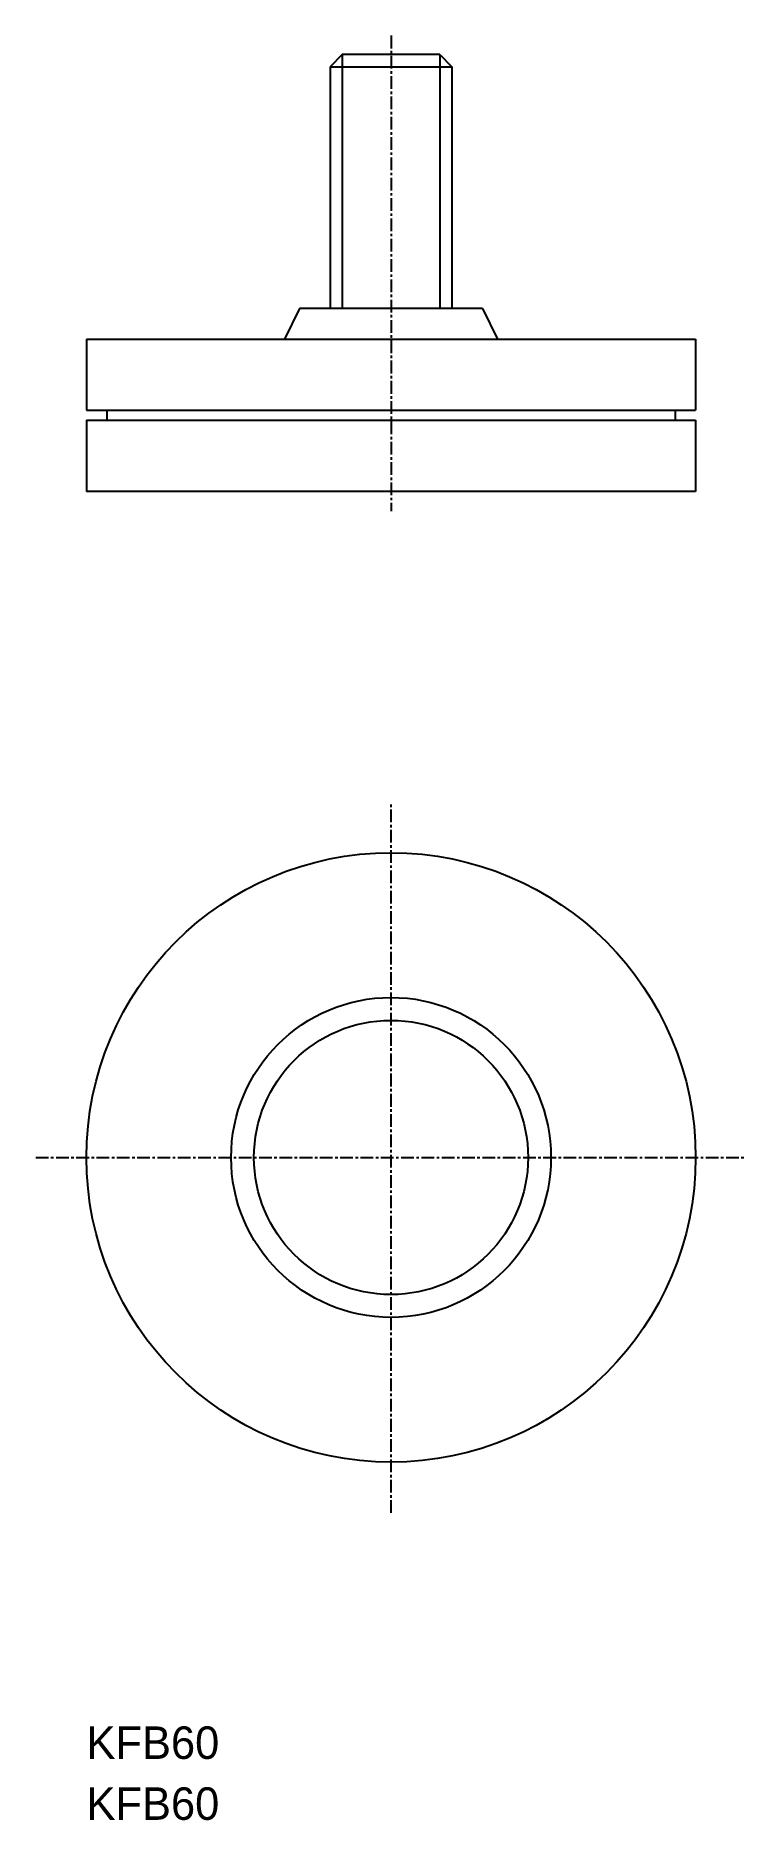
# Model space of a CAD drawing. Extents: x -3683 to -3613, y -820 to -645.
import ezdxf

# ---------------------------------------------------------------- set-up
doc = ezdxf.new("R2010")
doc.units = 0
doc.linetypes.add('CENTER', pattern=[2, 1.25, -0.25, 0.25, -0.25])
doc.layers.get('0').update_dxf_attribs({"linetype": 'CONTINUOUS'})
doc.layers.add('CENTER', color=1, linetype='CENTER')

msp = doc.modelspace()

# ---------------------------------------------------------------- linework, layer by layer
at = {"color": 7, "linetype": 'CONTINUOUS'}
for p, q in [((-3652.87, -646.53), (-3654.07, -647.73)), ((-3643.27, -646.53), (-3652.87, -646.53)), ((-3643.27, -646.53), (-3642.07, -647.73)), ((-3654.07, -647.73), (-3642.07, -647.73)), ((-3654.07, -647.73), (-3654.07, -671.53)), ((-3642.07, -647.73), (-3642.07, -671.53)), ((-3657.07, -671.53), (-3658.57, -674.53)), ((-3639.07, -671.53), (-3657.07, -671.53)), ((-3639.07, -671.53), (-3637.57, -674.53)), ((-3678.07, -674.53), (-3678.07, -681.53)), ((-3678.07, -674.53), (-3618.07, -674.53)), ((-3618.07, -674.53), (-3618.07, -681.53)), ((-3676.07, -681.53), (-3676.07, -682.53)), ((-3620.07, -681.53), (-3620.07, -682.53)), ((-3678.07, -682.53), (-3678.07, -689.53)), ((-3618.07, -682.53), (-3618.07, -689.53)), ((-3618.07, -689.53), (-3678.07, -689.53))]:
    msp.add_line(p, q, dxfattribs=at)
at = {"color": 3, "linetype": 'CONTINUOUS'}
for p, q in [((-3652.87, -646.53), (-3652.87, -671.53)), ((-3643.27, -646.53), (-3643.27, -671.53))]:
    msp.add_line(p, q, dxfattribs=at)
for p, q in [((-3678.07, -681.53), (-3618.07, -681.53)), ((-3678.07, -682.53), (-3618.07, -682.53))]:
    msp.add_line(p, q)
msp.add_circle((-3648.07, -755.11), 30)
at = {"color": 7, "linetype": 'CONTINUOUS'}
for radius in [15.75, 13.5]:
    msp.add_circle((-3648.07, -755.11), radius, dxfattribs=at)
at = {"layer": 'CENTER', "color": 1, "linetype": 'CENTER'}
for p, q in [((-3648.07, -644.66), (-3648.07, -691.48)), ((-3648.07, -790.11), (-3648.07, -720.11)), ((-3683.07, -755.11), (-3613.07, -755.11))]:
    msp.add_line(p, q, dxfattribs=at)

# ---------------------------------------------------------------- texts
at = {"color": 7, "linetype": 'CONTINUOUS'}
for p in [(-3678.07, -814.33), (-3678.07, -820.33)]:
    msp.add_text('KFB60', height=3.2, dxfattribs=at).set_placement(p)

doc.saveas('drawing.dxf')
